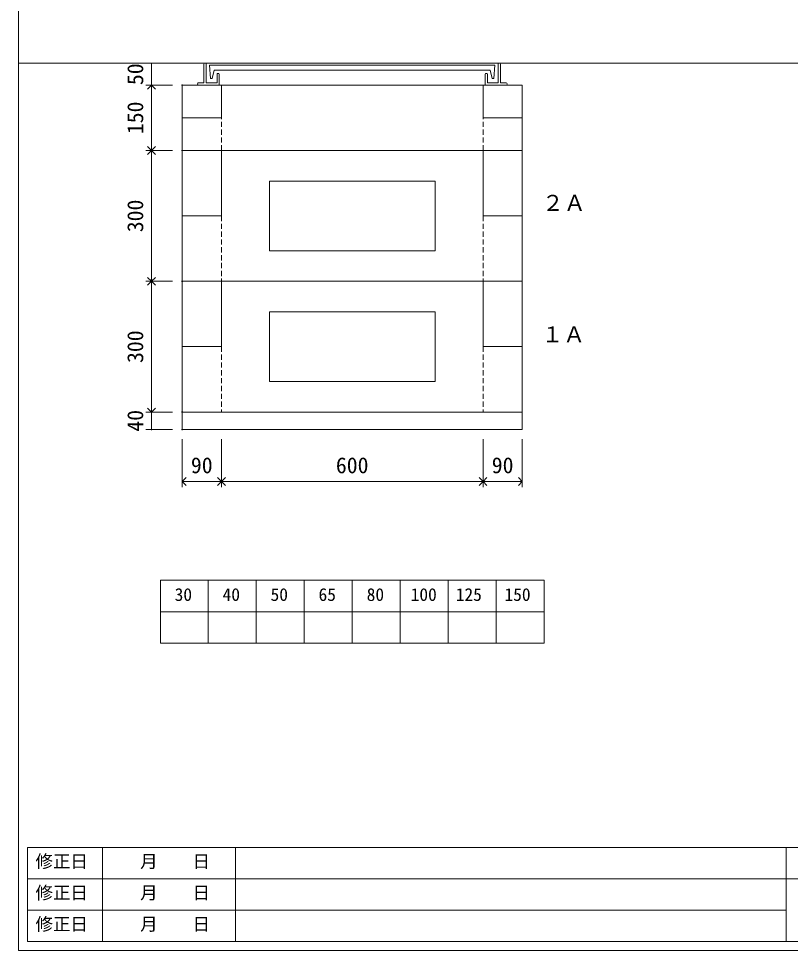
# Model space of a CAD drawing. Units: millimetres, scale not verified. Extents: x -4890 to 18490, y -2287 to 2287.
# Drawn here: x -1230 to 540, y -1988 to 150 of the extents above; entities that cross this region are included whole.
import ezdxf
from ezdxf.enums import TextEntityAlignment as Align

# ---------------------------------------------------------------- set-up
doc = ezdxf.new("R2010")
doc.units = ezdxf.units.MM
doc.header["$LTSCALE"] = 10
doc.header["$PDMODE"] = 32
doc.header["$PDSIZE"] = 2
for name, pattern in [('DASHED1', [1.8, 1.2, -0.6]), ('USER2', [50.8, 31.75, -6.35, 6.35, -6.35]), ('USER5', [3.185, 0.01, -3.175])]:
    doc.linetypes.add(name, pattern=pattern)
for name, color, linetype, lineweight in [('0-1_Defpoints', 7, 'USER2', 5), ('0-2_waku', 7, 'Continuous', 18), ('0-3_gaikei', 7, 'Continuous', 18), ('0-4_kakure', 7, 'USER5', 18), ('0-5_sunpou', 7, 'Continuous', 5), ('0-8_uchigawa', 6, 'Continuous', 18), ('0-A_futa', 3, 'Continuous', 18), ('0-B_GL', 4, 'Continuous', 18), ('0-D_文字１', 7, 'Continuous', 18)]:
    doc.layers.add(name, color=color, linetype=linetype, lineweight=lineweight)
doc.styles.add('ＭＳ ゴシック', font='')
doc.styles.get('ＭＳ ゴシック').set_extended_font_data('MS Gothic')

# ---------------------------------------------------------------- blocks, each defined once
blk = doc.blocks.new('_Open90')
at = {"layer": '0-5_sunpou'}
blk.add_line((0, 0), (-1, 0), dxfattribs=at)
blk.add_lwpolyline([(-0.5, 0.5), (0, 0), (-0.5, -0.5)], dxfattribs=at)
blk = doc.blocks.new('D70')
at = {"layer": '0-1_Defpoints'}
for p in [(592.32, 1764.36), (522.02, 1464.36), (592.32, 1464.36)]:
    blk.add_point(p, dxfattribs=at)
at = {"layer": '0-5_sunpou'}
for p, q in [((570.32, 1764.36), (509.02, 1764.36)), ((522.02, 1746.36), (522.02, 1482.36)), ((570.32, 1464.36), (509.02, 1464.36))]:
    blk.add_line(p, q, dxfattribs=at)
at = {"layer": '0-5_sunpou', "xscale": 18, "yscale": 18}
for p, rotation in [((522.02, 1764.36), 90), ((522.02, 1464.36), 270)]:
    blk.add_blockref('_Open90', p, dxfattribs=dict(at, rotation=rotation))
at = {"layer": '0-5_sunpou', "style": 'ＭＳ ゴシック'}
blk.add_text('300', height=36.66, rotation=90, dxfattribs=at).set_placement((514.02, 1576.86), align=Align.BOTTOM_LEFT)
blk = doc.blocks.new('D72')
at = {"layer": '0-1_Defpoints'}
for p in [(592.32, 2064.36), (522.02, 1764.36), (592.32, 1764.36)]:
    blk.add_point(p, dxfattribs=at)
at = {"layer": '0-5_sunpou'}
for p, q in [((570.32, 2064.36), (509.02, 2064.36)), ((522.02, 2046.36), (522.02, 1782.36)), ((570.32, 1764.36), (509.02, 1764.36))]:
    blk.add_line(p, q, dxfattribs=at)
at = {"layer": '0-5_sunpou', "xscale": 18, "yscale": 18}
for p, rotation in [((522.02, 2064.36), 90), ((522.02, 1764.36), 270)]:
    blk.add_blockref('_Open90', p, dxfattribs=dict(at, rotation=rotation))
at = {"layer": '0-5_sunpou', "style": 'ＭＳ ゴシック'}
blk.add_text('300', height=36.66, rotation=90, dxfattribs=at).set_placement((514.02, 1876.86), align=Align.BOTTOM_LEFT)
blk = doc.blocks.new('D67')
at = {"layer": '0-1_Defpoints'}
for p in [(592.32, 2214.36), (522.02, 2064.36), (592.32, 2064.36)]:
    blk.add_point(p, dxfattribs=at)
at = {"layer": '0-5_sunpou'}
for p, q in [((570.32, 2214.36), (509.02, 2214.36)), ((522.02, 2196.36), (522.02, 2082.36)), ((570.32, 2064.36), (509.02, 2064.36))]:
    blk.add_line(p, q, dxfattribs=at)
at = {"layer": '0-5_sunpou', "xscale": 18, "yscale": 18}
for p, rotation in [((522.02, 2214.36), 90), ((522.02, 2064.36), 270)]:
    blk.add_blockref('_Open90', p, dxfattribs=dict(at, rotation=rotation))
at = {"layer": '0-5_sunpou', "style": 'ＭＳ ゴシック'}
blk.add_text('150', height=36.66, rotation=90, dxfattribs=at).set_placement((514.02, 2101.86), align=Align.BOTTOM_LEFT)
blk = doc.blocks.new('D61')
at = {"layer": '0-1_Defpoints'}
for p in [(592.32, 1464.36), (522.02, 1424.36), (592.32, 1424.36)]:
    blk.add_point(p, dxfattribs=at)
at = {"layer": '0-5_sunpou'}
for p, q in [((570.32, 1464.36), (509.02, 1464.36)), ((522.02, 1464.36), (522.02, 1424.36)), ((570.32, 1424.36), (509.02, 1424.36))]:
    blk.add_line(p, q, dxfattribs=at)
at = {"layer": '0-5_sunpou', "style": 'ＭＳ ゴシック'}
blk.add_text('40', height=36.66, rotation=90, dxfattribs=at).set_placement((514.02, 1419.36), align=Align.BOTTOM_LEFT)

msp = doc.modelspace()

# ---------------------------------------------------------------- linework, layer by layer
at = {"layer": '0-2_waku'}
for p, q in [((-1230, 2287.41), (-1230, -1987.59)), ((-905, -1138.59), (-905, -1282.59)), ((-905, -1138.59), (-905, -1282.59)), ((-905, -1138.59), (-905, -1282.59)), ((-905, -1138.59), (-905, -1282.59)), ((-905, -1138.59), (-25, -1138.59)), ((-795, -1138.59), (-795, -1282.59)), ((-685, -1138.59), (-685, -1282.59)), ((-685, -1138.59), (-685, -1282.59)), ((-575, -1138.59), (-575, -1282.59)), ((-465, -1138.59), (-465, -1282.59)), ((-355, -1138.59), (-355, -1282.59)), ((-245, -1138.59), (-245, -1282.59)), ((-135, -1138.59), (-135, -1282.59)), ((-25, -1138.59), (-25, -1282.59)), ((-905, -1210.59), (-25, -1210.59)), ((-905, -1282.59), (-25, -1282.59)), ((-1210, -1751.59), (-1210, -1967.59)), ((-1210, -1751.59), (-1210, -1967.59)), ((-1210, -1751.59), (818, -1751.59)), ((-1037.5, -1751.59), (-1037.5, -1967.59)), ((-732.5, -1751.59), (-732.5, -1967.59)), ((-732.5, -1751.59), (-732.5, -1967.59)), ((530, -1751.59), (530, -1967.59)), ((530, -1751.59), (530, -1967.59)), ((-1210, -1823.59), (818, -1823.59)), ((-1210, -1895.59), (530, -1895.59)), ((-1230, -1987.59), (4890, -1987.59)), ((-1230, -1987.59), (4890, -1987.59)), ((-1230, -1987.59), (4890, -1987.59)), ((-1210, -1967.59), (818, -1967.59))]:
    msp.add_line(p, q, dxfattribs=at)
at = {"layer": '0-3_gaikei'}
for p, q in [((-75, -2.59), (-855, -2.59)), ((-75, -2.59), (-855, -2.59)), ((-75, -2.59), (-855, -2.59)), ((-75, -2.59), (-855, -2.59)), ((-75, -2.59), (-855, -2.59)), ((-75, -2.59), (-855, -2.59)), ((-855, -2.59), (-855, -152.59)), ((-165, -2.59), (-765, -2.59)), ((-765, -77.59), (-765, -2.59)), ((-165, -77.59), (-165, -2.59)), ((-75, -2.59), (-75, -152.59)), ((-765, -77.59), (-855, -77.59)), ((-75, -77.59), (-165, -77.59)), ((-855, -302.59), (-855, -152.59)), ((-75, -152.59), (-855, -152.59)), ((-165, -302.59), (-165, -152.59)), ((-75, -302.59), (-75, -152.59)), ((-855, -452.59), (-855, -302.59)), ((-75, -302.59), (-165, -302.59)), ((-75, -452.59), (-75, -302.59)), ((-75, -452.59), (-75, -302.59)), ((-855, -602.59), (-855, -452.59)), ((-75, -452.59), (-855, -452.59)), ((-765, -452.59), (-765, -602.59)), ((-165, -452.59), (-765, -452.59)), ((-165, -602.59), (-165, -452.59)), ((-75, -602.59), (-75, -452.59)), ((-855, -752.59), (-855, -602.59)), ((-855, -752.59), (-855, -602.59)), ((-765, -602.59), (-855, -602.59)), ((-75, -752.59), (-75, -602.59)), ((-75, -752.59), (-855, -752.59)), ((-855, -792.59), (-855, -752.59)), ((-75, -752.59), (-855, -752.59)), ((-75, -752.59), (-855, -752.59)), ((-75, -792.59), (-75, -752.59)), ((-75, -792.59), (-855, -792.59)), ((-75, -792.59), (-855, -792.59))]:
    msp.add_line(p, q, dxfattribs=at)
for points in [[(-765, -152.59), (-765, -302.59), (-855, -302.59)], [(-765, -152.59), (-765, -302.59), (-765, -152.59)], [(-75, -452.59), (-855, -452.59), (-855, -302.59)], [(-765, -452.59), (-765, -602.59), (-765, -452.59)], [(-75, -752.59), (-75, -602.59), (-165, -602.59)]]:
    msp.add_lwpolyline(points, dxfattribs=at)
at = {"layer": '0-4_kakure', "linetype": 'DASHED1', "lineweight": 5}
for p, q in [((-765, -152.59), (-765, -77.59)), ((-165, -152.59), (-165, -77.59)), ((-765, -302.59), (-765, -452.59)), ((-165, -302.59), (-165, -452.59)), ((-765, -602.59), (-765, -752.59)), ((-165, -602.59), (-165, -752.59))]:
    msp.add_line(p, q, dxfattribs=at)
at = {"layer": '0-5_sunpou'}
for p, q in [((-877, 47.41), (-938.29, 47.41)), ((-925.29, 47.41), (-925.29, -2.59)), ((-877, -2.59), (-938.29, -2.59)), ((-877, -2.59), (-938.29, -2.59)), ((-877, -2.59), (-938.29, -2.59)), ((-855, -814.59), (-855, -925.04)), ((-765, -814.59), (-765, -925.04)), ((-765, -814.59), (-765, -925.04)), ((-165, -814.59), (-165, -925.04)), ((-165, -814.59), (-165, -925.04)), ((-75, -814.59), (-75, -925.04)), ((-837, -912.04), (-783, -912.04)), ((-747, -912.04), (-183, -912.04)), ((-147, -912.04), (-93, -912.04))]:
    msp.add_line(p, q, dxfattribs=at)
at = {"layer": '0-8_uchigawa'}
for p, q in [((-275, -222.59), (-655, -222.59)), ((-655, -382.59), (-655, -222.59)), ((-275, -222.59), (-655, -222.59)), ((-275, -382.59), (-275, -222.59)), ((-275, -382.59), (-655, -382.59)), ((-275, -522.59), (-655, -522.59)), ((-655, -682.59), (-655, -522.59)), ((-275, -682.59), (-275, -522.59)), ((-275, -682.59), (-655, -682.59))]:
    msp.add_line(p, q, dxfattribs=at)
at = {"layer": '0-A_futa'}
for p, q in [((-805, 45.41), (-805, 2.41)), ((-803, 47.41), (-800, 47.41)), ((-800, 47.41), (-800, 2.41)), ((-792.19, 42.91), (-137.86, 42.91)), ((-792.19, 42.91), (-789.7, 12.91)), ((-137.86, 42.91), (-140.11, 12.91)), ((-130, 47.41), (-130, 2.41)), ((-130, 47.41), (-127, 47.41)), ((-125, 45.41), (-125, 2.41)), ((-781.67, 31.91), (-785.99, 12.91)), ((-781.67, 31.91), (-148.33, 31.91)), ((-775, 22.41), (-775, 2.41)), ((-773, 24.41), (-772, 24.41)), ((-770, 22.41), (-770, -2.59)), ((-160, 22.41), (-160, -2.59)), ((-157, 24.41), (-158, 24.41)), ((-155, 22.41), (-155, 2.41)), ((-148.33, 31.91), (-144.01, 12.91)), ((-820, 0.41), (-820, -0.59)), ((-820, 0.41), (-820, -0.59)), ((-818, 2.41), (-805, 2.41)), ((-818, 2.41), (-805, 2.41)), ((-800, 2.41), (-775, 2.41)), ((-800, 2.41), (-775, 2.41)), ((-789.7, 12.91), (-785.99, 12.91)), ((-130, 2.41), (-155, 2.41)), ((-130, 2.41), (-155, 2.41)), ((-140.11, 12.91), (-144.01, 12.91)), ((-112, 2.41), (-125, 2.41)), ((-112, 2.41), (-125, 2.41)), ((-110, 0.41), (-110, -0.59)), ((-110, 0.41), (-110, -0.59)), ((-770, -2.59), (-818, -2.59)), ((-770, -2.59), (-818, -2.59)), ((-770, -2.59), (-818, -2.59)), ((-160, -2.59), (-112, -2.59)), ((-160, -2.59), (-112, -2.59)), ((-160, -2.59), (-112, -2.59))]:
    msp.add_line(p, q, dxfattribs=at)
for centre, start, end in [((-803, 45.41), 90, 180), ((-127, 45.41), 0, 90), ((-773, 22.41), 90, 180), ((-772, 22.41), 0, 90), ((-158, 22.41), 90, 180), ((-157, 22.41), 0, 90), ((-818, 0.41), 90, 180), ((-818, 0.41), 90, 180), ((-112, 0.41), 0, 90), ((-112, 0.41), 0, 90), ((-818, -0.59), 180, 270), ((-818, -0.59), 180, 270), ((-112, -0.59), 270, 0), ((-112, -0.59), 270, 0)]:
    msp.add_arc(centre, 2, start, end, dxfattribs=at)
at = {"layer": '0-B_GL'}
msp.add_line((-1230, 47.41), (4890, 47.41), dxfattribs=at)
msp.add_line((-1230, 47.41), (4890, 47.41), dxfattribs=at)

# ---------------------------------------------------------------- block references
at = {"layer": '0-5_sunpou'}
for name in ['D67', 'D72', 'D70', 'D61']:
    msp.add_blockref(name, (-1447.32, -2216.96), dxfattribs=at)
at = {"layer": '0-5_sunpou', "xscale": 18, "yscale": 18, "rotation": 180}
for p in [(-855, -912.04), (-765, -912.04), (-165, -912.04)]:
    msp.add_blockref('_Open90', p, dxfattribs=at)
at = {"layer": '0-5_sunpou', "xscale": 18, "yscale": 18}
for p in [(-765, -912.04), (-165, -912.04), (-75, -912.04)]:
    msp.add_blockref('_Open90', p, dxfattribs=at)

# ---------------------------------------------------------------- texts
at = {"layer": '0-5_sunpou', "style": 'ＭＳ ゴシック'}
msp.add_text('50', height=36.66, rotation=90, dxfattribs=at).set_placement((-933.29, -2.59), align=Align.BOTTOM_LEFT)
for s, p in [('90', (-835, -904.04)), ('600', (-502.5, -904.04)), ('90', (-145, -904.04))]:
    msp.add_text(s, height=36.66, dxfattribs=at).set_placement(p, align=Align.BOTTOM_LEFT)
at = {"layer": '0-D_文字１', "style": 'ＭＳ ゴシック'}
for s, height, p in [('２Ａ', 36.66, (-29.73, -302.04)), ('１Ａ', 36.66, (-31.05, -603.9)), ('30', 29.33, (-872.25, -1194.76)), ('40', 29.33, (-762.25, -1194.76)), ('50', 29.33, (-652.25, -1194.76)), ('65', 29.33, (-542.25, -1194.76)), ('80', 29.33, (-431.84, -1194.76)), ('100', 29.33, (-330.97, -1194.76)), ('125', 29.33, (-227.58, -1194.76)), ('150', 29.33, (-115.82, -1194.76)), ('修正日', 29.33, (-1191.35, -1806.89)), ('\u3000\u3000月\u3000\u3000日', 29.33, (-1031.2, -1806.89)), ('修正日', 29.33, (-1191.35, -1878.89)), ('\u3000\u3000月\u3000\u3000日', 29.33, (-1031.2, -1878.89)), ('修正日', 29.33, (-1191.35, -1950.89)), ('\u3000\u3000月\u3000\u3000日', 29.33, (-1031.2, -1950.89))]:
    msp.add_text(s, height=height, dxfattribs=at).set_placement(p, align=Align.BOTTOM_LEFT)

doc.saveas('drawing.dxf')
